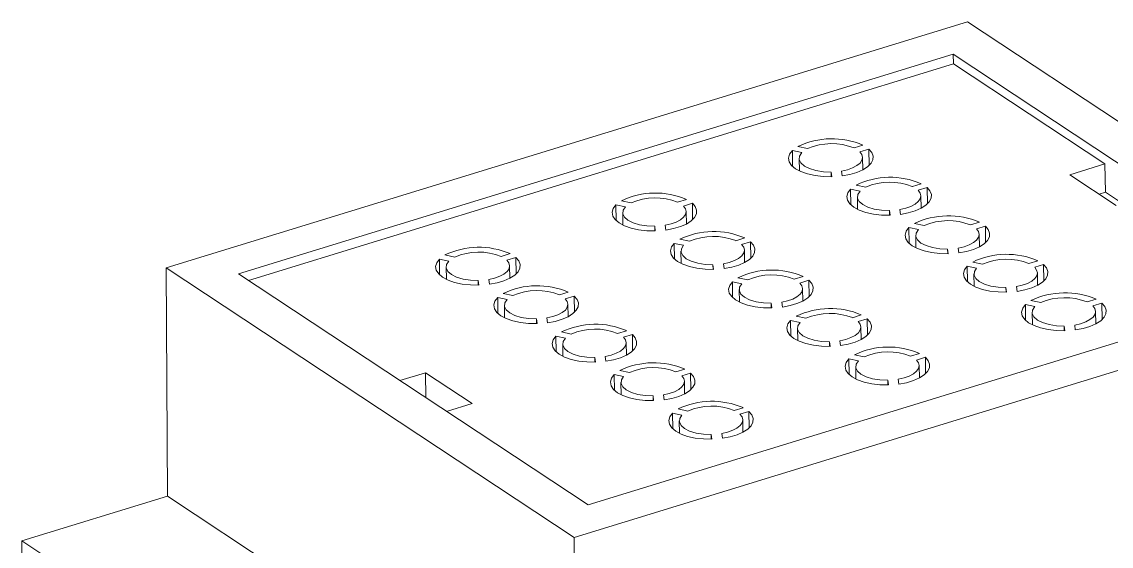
# Model space of a CAD drawing. Header units: inches. Extents: x 2944 to 3646, y 1129 to 1377.
# Drawn here: x 3179.83 to 3205.58, y 1211.45 to 1223.84 of the extents above; entities that cross this region are included whole.
import ezdxf

# ---------------------------------------------------------------- set-up
doc = ezdxf.new("R2010")
doc.units = ezdxf.units.IN
doc.header["$LTSCALE"] = 15

msp = doc.modelspace()

# ---------------------------------------------------------------- linework, layer by layer
at = {"color": 7, "linetype": 'Continuous', "lineweight": 15}
for p, q in [((3183.242, 1218.021), (3202.183, 1223.839)), ((3211.824, 1217.469), (3202.183, 1223.839)), ((3201.849, 1223.07), (3184.953, 1217.88)), ((3201.853, 1222.846), (3185.185, 1217.726)), ((3210.114, 1217.61), (3201.849, 1223.07)), ((3201.853, 1222.846), (3201.849, 1223.07)), ((3205.434, 1220.48), (3201.853, 1222.846)), ((3198.043, 1220.794), (3198.267, 1220.747)), ((3198.049, 1220.421), (3198.043, 1220.794)), ((3198.405, 1220.843), (3198.175, 1220.891)), ((3199.713, 1220.922), (3199.502, 1220.858)), ((3199.64, 1220.767), (3199.851, 1220.831)), ((3199.857, 1220.444), (3199.851, 1220.831)), ((3198.204, 1220.61), (3198.209, 1220.316)), ((3199.709, 1220.341), (3199.704, 1220.635)), ((3198.961, 1220.289), (3198.976, 1220.178)), ((3198.963, 1220.178), (3198.961, 1220.289)), ((3199.224, 1220.198), (3199.208, 1220.312)), ((3205.434, 1220.48), (3204.6, 1220.224)), ((3205.445, 1219.809), (3205.434, 1220.48)), ((3201.09, 1220.012), (3200.88, 1219.948)), ((3204.6, 1220.224), (3205.702, 1219.496)), ((3199.421, 1219.884), (3199.644, 1219.837)), ((3199.427, 1219.511), (3199.421, 1219.884)), ((3199.783, 1219.933), (3199.552, 1219.981)), ((3201.017, 1219.857), (3201.228, 1219.921)), ((3201.235, 1219.534), (3201.228, 1219.921)), ((3205.445, 1219.809), (3205.297, 1219.763)), ((3205.85, 1219.542), (3205.445, 1219.809)), ((3193.871, 1219.512), (3194.095, 1219.466)), ((3193.877, 1219.139), (3193.871, 1219.512)), ((3194.233, 1219.561), (3194.003, 1219.609)), ((3195.541, 1219.641), (3195.33, 1219.576)), ((3195.468, 1219.485), (3195.679, 1219.55)), ((3195.685, 1219.162), (3195.679, 1219.55)), ((3199.582, 1219.7), (3199.586, 1219.406)), ((3201.086, 1219.431), (3201.081, 1219.725)), ((3194.032, 1219.329), (3194.037, 1219.034)), ((3195.537, 1219.059), (3195.532, 1219.354)), ((3200.338, 1219.379), (3200.353, 1219.268)), ((3200.34, 1219.268), (3200.338, 1219.379)), ((3200.601, 1219.288), (3200.586, 1219.402)), ((3194.789, 1219.007), (3194.804, 1218.896)), ((3194.79, 1218.896), (3194.789, 1219.007)), ((3195.052, 1218.916), (3195.036, 1219.03)), ((3200.929, 1219.071), (3201.16, 1219.023)), ((3202.257, 1219.038), (3202.468, 1219.103)), ((3202.606, 1219.012), (3202.395, 1218.947)), ((3202.612, 1218.624), (3202.606, 1219.012)), ((3196.918, 1218.731), (3196.708, 1218.666)), ((3201.022, 1218.927), (3200.798, 1218.974)), ((3200.804, 1218.601), (3200.798, 1218.974)), ((3200.959, 1218.79), (3200.964, 1218.496)), ((3202.464, 1218.521), (3202.459, 1218.815)), ((3195.249, 1218.603), (3195.472, 1218.556)), ((3195.255, 1218.229), (3195.249, 1218.603)), ((3195.611, 1218.651), (3195.38, 1218.699)), ((3196.845, 1218.575), (3197.056, 1218.64)), ((3197.063, 1218.252), (3197.056, 1218.64)), ((3201.73, 1218.358), (3201.715, 1218.469)), ((3201.717, 1218.358), (3201.715, 1218.469)), ((3201.963, 1218.492), (3201.979, 1218.378)), ((3189.699, 1218.231), (3189.923, 1218.184)), ((3189.705, 1217.858), (3189.699, 1218.231)), ((3190.061, 1218.28), (3189.831, 1218.328)), ((3191.369, 1218.359), (3191.158, 1218.295)), ((3191.296, 1218.204), (3191.507, 1218.268)), ((3191.513, 1217.881), (3191.507, 1218.268)), ((3195.41, 1218.419), (3195.414, 1218.124)), ((3196.914, 1218.149), (3196.909, 1218.444)), ((3183.242, 1218.021), (3183.269, 1212.629)), ((3192.883, 1211.651), (3183.242, 1218.021)), ((3189.86, 1218.047), (3189.865, 1217.753)), ((3191.365, 1217.778), (3191.36, 1218.072)), ((3196.166, 1218.097), (3196.181, 1217.987)), ((3196.168, 1217.986), (3196.166, 1218.097)), ((3196.429, 1218.006), (3196.414, 1218.121)), ((3202.399, 1218.017), (3202.175, 1218.064)), ((3202.182, 1217.691), (3202.175, 1218.064)), ((3202.307, 1218.161), (3202.537, 1218.113)), ((3203.634, 1218.128), (3203.845, 1218.193)), ((3203.983, 1218.102), (3203.772, 1218.037)), ((3203.989, 1217.714), (3203.983, 1218.102)), ((3184.953, 1217.88), (3193.217, 1212.42)), ((3190.617, 1217.726), (3190.632, 1217.615)), ((3190.618, 1217.615), (3190.617, 1217.726)), ((3190.88, 1217.635), (3190.864, 1217.749)), ((3196.85, 1217.646), (3196.626, 1217.693)), ((3196.632, 1217.32), (3196.626, 1217.693)), ((3196.757, 1217.789), (3196.988, 1217.741)), ((3198.085, 1217.756), (3198.296, 1217.821)), ((3198.434, 1217.73), (3198.223, 1217.665)), ((3198.44, 1217.342), (3198.434, 1217.73)), ((3202.336, 1217.88), (3202.341, 1217.586)), ((3203.841, 1217.611), (3203.836, 1217.905)), ((3192.746, 1217.449), (3192.536, 1217.385)), ((3211.824, 1217.469), (3192.883, 1211.651)), ((3193.217, 1212.42), (3210.114, 1217.61)), ((3196.787, 1217.509), (3196.792, 1217.214)), ((3198.292, 1217.239), (3198.287, 1217.534)), ((3203.108, 1217.448), (3203.093, 1217.559)), ((3203.095, 1217.448), (3203.093, 1217.559)), ((3203.341, 1217.582), (3203.356, 1217.468)), ((3191.077, 1217.321), (3191.3, 1217.274)), ((3191.083, 1216.948), (3191.077, 1217.321)), ((3191.439, 1217.37), (3191.208, 1217.418)), ((3192.673, 1217.294), (3192.884, 1217.358)), ((3192.891, 1216.971), (3192.884, 1217.358)), ((3197.558, 1217.077), (3197.543, 1217.188)), ((3197.545, 1217.076), (3197.543, 1217.188)), ((3197.791, 1217.211), (3197.807, 1217.096)), ((3203.684, 1217.251), (3203.915, 1217.203)), ((3205.012, 1217.218), (3205.223, 1217.283)), ((3205.36, 1217.192), (3205.149, 1217.127)), ((3205.367, 1216.804), (3205.36, 1217.192)), ((3191.238, 1217.137), (3191.242, 1216.843)), ((3192.742, 1216.868), (3192.737, 1217.162)), ((3203.777, 1217.107), (3203.553, 1217.154)), ((3203.559, 1216.781), (3203.553, 1217.154)), ((3203.714, 1216.97), (3203.719, 1216.676)), ((3205.218, 1216.701), (3205.213, 1216.995)), ((3191.994, 1216.816), (3192.009, 1216.705)), ((3191.996, 1216.705), (3191.994, 1216.816)), ((3192.257, 1216.725), (3192.242, 1216.839)), ((3198.227, 1216.736), (3198.003, 1216.783)), ((3198.01, 1216.41), (3198.003, 1216.783)), ((3198.135, 1216.88), (3198.365, 1216.831)), ((3199.462, 1216.846), (3199.673, 1216.911)), ((3199.811, 1216.82), (3199.6, 1216.755)), ((3199.817, 1216.432), (3199.811, 1216.82)), ((3204.718, 1216.672), (3204.733, 1216.558)), ((3192.678, 1216.364), (3192.454, 1216.411)), ((3192.46, 1216.038), (3192.454, 1216.411)), ((3192.585, 1216.508), (3192.816, 1216.46)), ((3193.913, 1216.475), (3194.124, 1216.539)), ((3194.261, 1216.448), (3194.051, 1216.384)), ((3194.268, 1216.061), (3194.261, 1216.448)), ((3198.164, 1216.599), (3198.169, 1216.304)), ((3199.669, 1216.329), (3199.664, 1216.624)), ((3204.485, 1216.538), (3204.47, 1216.649)), ((3204.472, 1216.538), (3204.47, 1216.649)), ((3192.615, 1216.227), (3192.62, 1215.933)), ((3194.12, 1215.958), (3194.115, 1216.252)), ((3198.936, 1216.167), (3198.921, 1216.278)), ((3198.923, 1216.166), (3198.921, 1216.278)), ((3199.168, 1216.301), (3199.184, 1216.186)), ((3193.386, 1215.795), (3193.371, 1215.906)), ((3193.373, 1215.795), (3193.371, 1215.906)), ((3193.619, 1215.929), (3193.635, 1215.815)), ((3199.512, 1215.97), (3199.743, 1215.921)), ((3200.84, 1215.936), (3201.051, 1216.001)), ((3201.188, 1215.91), (3200.977, 1215.845)), ((3201.195, 1215.522), (3201.188, 1215.91)), ((3195.29, 1215.565), (3195.501, 1215.629)), ((3199.604, 1215.826), (3199.381, 1215.873)), ((3199.387, 1215.5), (3199.381, 1215.873)), ((3199.542, 1215.689), (3199.547, 1215.395)), ((3201.046, 1215.419), (3201.041, 1215.714)), ((3188.766, 1215.36), (3189.372, 1215.546)), ((3189.372, 1215.546), (3190.474, 1214.818)), ((3189.382, 1214.954), (3189.372, 1215.546)), ((3194.055, 1215.454), (3193.831, 1215.501)), ((3193.837, 1215.128), (3193.831, 1215.501)), ((3193.963, 1215.598), (3194.193, 1215.55)), ((3195.639, 1215.538), (3195.428, 1215.474)), ((3195.645, 1215.151), (3195.639, 1215.538)), ((3200.546, 1215.391), (3200.561, 1215.276)), ((3193.992, 1215.317), (3193.997, 1215.023)), ((3195.497, 1215.048), (3195.492, 1215.342)), ((3200.313, 1215.257), (3200.298, 1215.368)), ((3200.3, 1215.256), (3200.298, 1215.368)), ((3194.764, 1214.885), (3194.749, 1214.996)), ((3194.751, 1214.885), (3194.749, 1214.996)), ((3194.996, 1215.019), (3195.012, 1214.905)), ((3190.474, 1214.818), (3189.868, 1214.632)), ((3195.34, 1214.688), (3195.571, 1214.64)), ((3196.668, 1214.655), (3196.878, 1214.719)), ((3197.016, 1214.628), (3196.805, 1214.564)), ((3197.023, 1214.241), (3197.016, 1214.628)), ((3195.432, 1214.544), (3195.209, 1214.591)), ((3195.215, 1214.218), (3195.209, 1214.591)), ((3195.37, 1214.407), (3195.374, 1214.113)), ((3196.874, 1214.138), (3196.869, 1214.432)), ((3196.141, 1213.975), (3196.126, 1214.086)), ((3196.128, 1213.975), (3196.126, 1214.086)), ((3196.374, 1214.109), (3196.389, 1213.995)), ((3183.269, 1212.629), (3179.827, 1211.572)), ((3192.91, 1206.259), (3183.269, 1212.629)), ((3179.827, 1211.572), (3179.851, 1203.794)), ((3180.515, 1211.117), (3179.827, 1211.572)), ((3192.91, 1206.259), (3192.883, 1211.651))]:
    msp.add_line(p, q, dxfattribs=at)
at = {"color": 7, "linetype": 'Continuous', "lineweight": 15, "flags": 128}
for points in [[(3198.976, 1220.178), (3198.775, 1220.182), (3198.581, 1220.205), (3198.403, 1220.244), (3198.247, 1220.299), (3198.12, 1220.366), (3198.026, 1220.444), (3197.97, 1220.53), (3197.954, 1220.619), (3197.979, 1220.708), (3198.043, 1220.794)], [(3199.851, 1220.831), (3199.92, 1220.751), (3199.952, 1220.666), (3199.946, 1220.579), (3199.903, 1220.494), (3199.823, 1220.414), (3199.711, 1220.342), (3199.57, 1220.28), (3199.405, 1220.232), (3199.224, 1220.198)], [(3198.267, 1220.747), (3198.214, 1220.667), (3198.207, 1220.584), (3198.246, 1220.504), (3198.328, 1220.43), (3198.449, 1220.369), (3198.602, 1220.323), (3198.776, 1220.296), (3198.961, 1220.289)], [(3199.208, 1220.312), (3199.347, 1220.344), (3199.469, 1220.387), (3199.569, 1220.44), (3199.644, 1220.501), (3199.689, 1220.566), (3199.704, 1220.635), (3199.687, 1220.702), (3199.64, 1220.767)], [(3200.353, 1219.268), (3200.152, 1219.272), (3199.959, 1219.295), (3199.78, 1219.334), (3199.624, 1219.389), (3199.497, 1219.456), (3199.404, 1219.534), (3199.348, 1219.62), (3199.332, 1219.709), (3199.356, 1219.798), (3199.421, 1219.884)], [(3199.644, 1219.837), (3199.592, 1219.757), (3199.584, 1219.674), (3199.623, 1219.594), (3199.706, 1219.52), (3199.827, 1219.459), (3199.979, 1219.413), (3200.153, 1219.386), (3200.338, 1219.379)], [(3200.586, 1219.402), (3200.724, 1219.434), (3200.846, 1219.477), (3200.946, 1219.53), (3201.021, 1219.591), (3201.067, 1219.656), (3201.081, 1219.725), (3201.065, 1219.792), (3201.017, 1219.857)], [(3201.228, 1219.921), (3201.297, 1219.841), (3201.329, 1219.756), (3201.323, 1219.67), (3201.28, 1219.584), (3201.201, 1219.504), (3201.088, 1219.432), (3200.947, 1219.37), (3200.783, 1219.322), (3200.601, 1219.288)], [(3194.804, 1218.896), (3194.603, 1218.901), (3194.409, 1218.923), (3194.231, 1218.962), (3194.075, 1219.017), (3193.948, 1219.085), (3193.854, 1219.163), (3193.798, 1219.248), (3193.782, 1219.337), (3193.807, 1219.427), (3193.871, 1219.512)], [(3195.679, 1219.55), (3195.748, 1219.47), (3195.78, 1219.385), (3195.774, 1219.298), (3195.731, 1219.213), (3195.651, 1219.133), (3195.539, 1219.06), (3195.398, 1218.999), (3195.233, 1218.95), (3195.052, 1218.916)], [(3194.095, 1219.466), (3194.042, 1219.385), (3194.035, 1219.303), (3194.074, 1219.222), (3194.156, 1219.149), (3194.277, 1219.087), (3194.43, 1219.042), (3194.604, 1219.015), (3194.789, 1219.007)], [(3195.036, 1219.03), (3195.175, 1219.062), (3195.297, 1219.105), (3195.397, 1219.158), (3195.472, 1219.219), (3195.517, 1219.285), (3195.532, 1219.353), (3195.515, 1219.421), (3195.468, 1219.485)], [(3201.979, 1218.378), (3202.16, 1218.412), (3202.325, 1218.46), (3202.466, 1218.522), (3202.578, 1218.594), (3202.657, 1218.674), (3202.701, 1218.76), (3202.706, 1218.846), (3202.674, 1218.931), (3202.606, 1219.012)], [(3200.798, 1218.974), (3200.734, 1218.888), (3200.709, 1218.799), (3200.725, 1218.71), (3200.781, 1218.625), (3200.874, 1218.546), (3201.002, 1218.479), (3201.158, 1218.424), (3201.336, 1218.385), (3201.53, 1218.363), (3201.73, 1218.358)], [(3201.715, 1218.469), (3201.53, 1218.476), (3201.356, 1218.503), (3201.204, 1218.549), (3201.083, 1218.61), (3201.001, 1218.684), (3200.962, 1218.764), (3200.969, 1218.847), (3201.022, 1218.927)], [(3202.395, 1218.947), (3202.442, 1218.882), (3202.459, 1218.815), (3202.444, 1218.746), (3202.398, 1218.681), (3202.324, 1218.62), (3202.223, 1218.567), (3202.102, 1218.524), (3201.963, 1218.492)], [(3196.181, 1217.987), (3195.98, 1217.991), (3195.787, 1218.013), (3195.608, 1218.052), (3195.452, 1218.107), (3195.325, 1218.175), (3195.232, 1218.253), (3195.176, 1218.338), (3195.16, 1218.427), (3195.184, 1218.517), (3195.249, 1218.603)], [(3195.472, 1218.556), (3195.42, 1218.476), (3195.412, 1218.393), (3195.451, 1218.312), (3195.534, 1218.239), (3195.655, 1218.178), (3195.807, 1218.132), (3195.981, 1218.105), (3196.166, 1218.097)], [(3196.414, 1218.121), (3196.552, 1218.152), (3196.674, 1218.195), (3196.774, 1218.248), (3196.849, 1218.309), (3196.895, 1218.375), (3196.909, 1218.443), (3196.893, 1218.511), (3196.845, 1218.575)], [(3197.056, 1218.64), (3197.125, 1218.56), (3197.157, 1218.475), (3197.151, 1218.388), (3197.108, 1218.303), (3197.029, 1218.223), (3196.916, 1218.15), (3196.775, 1218.089), (3196.611, 1218.04), (3196.429, 1218.006)], [(3190.632, 1217.615), (3190.431, 1217.619), (3190.237, 1217.642), (3190.059, 1217.681), (3189.903, 1217.735), (3189.776, 1217.803), (3189.682, 1217.881), (3189.626, 1217.967), (3189.61, 1218.056), (3189.635, 1218.145), (3189.699, 1218.231)], [(3190.864, 1217.749), (3191.003, 1217.78), (3191.125, 1217.824), (3191.225, 1217.877), (3191.299, 1217.937), (3191.345, 1218.003), (3191.36, 1218.071), (3191.343, 1218.139), (3191.296, 1218.204)], [(3191.507, 1218.268), (3191.576, 1218.188), (3191.608, 1218.103), (3191.602, 1218.016), (3191.558, 1217.931), (3191.479, 1217.851), (3191.367, 1217.779), (3191.226, 1217.717), (3191.061, 1217.668), (3190.88, 1217.635)], [(3189.923, 1218.184), (3189.87, 1218.104), (3189.863, 1218.021), (3189.902, 1217.94), (3189.984, 1217.867), (3190.105, 1217.806), (3190.258, 1217.76), (3190.432, 1217.733), (3190.617, 1217.726)], [(3202.175, 1218.064), (3202.111, 1217.978), (3202.087, 1217.889), (3202.102, 1217.8), (3202.158, 1217.715), (3202.252, 1217.636), (3202.379, 1217.569), (3202.535, 1217.514), (3202.714, 1217.475), (3202.907, 1217.453), (3203.108, 1217.448)], [(3203.093, 1217.559), (3202.908, 1217.566), (3202.734, 1217.593), (3202.582, 1217.639), (3202.46, 1217.701), (3202.378, 1217.774), (3202.339, 1217.854), (3202.346, 1217.937), (3202.399, 1218.017)], [(3203.772, 1218.037), (3203.819, 1217.972), (3203.836, 1217.905), (3203.821, 1217.837), (3203.776, 1217.771), (3203.701, 1217.71), (3203.601, 1217.657), (3203.479, 1217.614), (3203.341, 1217.582)], [(3203.356, 1217.468), (3203.538, 1217.502), (3203.702, 1217.55), (3203.843, 1217.612), (3203.955, 1217.684), (3204.035, 1217.765), (3204.078, 1217.85), (3204.084, 1217.936), (3204.052, 1218.021), (3203.983, 1218.102)], [(3196.626, 1217.693), (3196.562, 1217.607), (3196.537, 1217.517), (3196.553, 1217.428), (3196.609, 1217.343), (3196.702, 1217.265), (3196.83, 1217.197), (3196.986, 1217.143), (3197.164, 1217.103), (3197.358, 1217.081), (3197.558, 1217.077)], [(3197.807, 1217.096), (3197.988, 1217.13), (3198.153, 1217.179), (3198.294, 1217.24), (3198.406, 1217.313), (3198.485, 1217.393), (3198.529, 1217.478), (3198.534, 1217.565), (3198.502, 1217.65), (3198.434, 1217.73)], [(3197.543, 1217.188), (3197.358, 1217.195), (3197.184, 1217.222), (3197.032, 1217.268), (3196.911, 1217.329), (3196.828, 1217.402), (3196.79, 1217.483), (3196.797, 1217.566), (3196.85, 1217.646)], [(3198.223, 1217.665), (3198.27, 1217.601), (3198.287, 1217.533), (3198.272, 1217.465), (3198.226, 1217.399), (3198.152, 1217.338), (3198.051, 1217.285), (3197.929, 1217.242), (3197.791, 1217.211)], [(3192.009, 1216.705), (3191.808, 1216.709), (3191.615, 1216.732), (3191.436, 1216.771), (3191.28, 1216.825), (3191.153, 1216.893), (3191.06, 1216.971), (3191.004, 1217.057), (3190.988, 1217.146), (3191.012, 1217.235), (3191.077, 1217.321)], [(3191.3, 1217.274), (3191.247, 1217.194), (3191.24, 1217.111), (3191.279, 1217.031), (3191.362, 1216.957), (3191.483, 1216.896), (3191.635, 1216.85), (3191.809, 1216.823), (3191.994, 1216.816)], [(3192.242, 1216.839), (3192.38, 1216.87), (3192.502, 1216.914), (3192.602, 1216.967), (3192.677, 1217.027), (3192.722, 1217.093), (3192.737, 1217.162), (3192.721, 1217.229), (3192.673, 1217.294)], [(3192.884, 1217.358), (3192.953, 1217.278), (3192.985, 1217.193), (3192.979, 1217.106), (3192.936, 1217.021), (3192.856, 1216.941), (3192.744, 1216.869), (3192.603, 1216.807), (3192.439, 1216.758), (3192.257, 1216.725)], [(3204.733, 1216.558), (3204.915, 1216.592), (3205.079, 1216.64), (3205.22, 1216.702), (3205.333, 1216.774), (3205.412, 1216.855), (3205.455, 1216.94), (3205.461, 1217.026), (3205.429, 1217.111), (3205.36, 1217.192)], [(3203.553, 1217.154), (3203.489, 1217.068), (3203.464, 1216.979), (3203.48, 1216.89), (3203.536, 1216.805), (3203.629, 1216.726), (3203.757, 1216.659), (3203.913, 1216.604), (3204.091, 1216.565), (3204.284, 1216.543), (3204.485, 1216.538)], [(3204.47, 1216.649), (3204.285, 1216.656), (3204.111, 1216.684), (3203.959, 1216.729), (3203.838, 1216.791), (3203.755, 1216.864), (3203.716, 1216.944), (3203.724, 1217.027), (3203.777, 1217.107)], [(3205.149, 1217.127), (3205.197, 1217.062), (3205.213, 1216.995), (3205.199, 1216.927), (3205.153, 1216.861), (3205.078, 1216.8), (3204.978, 1216.747), (3204.856, 1216.704), (3204.718, 1216.672)], [(3198.003, 1216.783), (3197.939, 1216.697), (3197.915, 1216.608), (3197.93, 1216.518), (3197.986, 1216.433), (3198.08, 1216.355), (3198.207, 1216.287), (3198.363, 1216.233), (3198.541, 1216.193), (3198.735, 1216.171), (3198.936, 1216.167)], [(3198.921, 1216.278), (3198.736, 1216.285), (3198.562, 1216.312), (3198.409, 1216.358), (3198.288, 1216.419), (3198.206, 1216.492), (3198.167, 1216.573), (3198.174, 1216.656), (3198.227, 1216.736)], [(3199.6, 1216.755), (3199.647, 1216.691), (3199.664, 1216.623), (3199.649, 1216.555), (3199.604, 1216.489), (3199.529, 1216.428), (3199.429, 1216.375), (3199.307, 1216.332), (3199.168, 1216.301)], [(3199.184, 1216.186), (3199.365, 1216.22), (3199.53, 1216.269), (3199.671, 1216.33), (3199.783, 1216.403), (3199.863, 1216.483), (3199.906, 1216.568), (3199.912, 1216.655), (3199.88, 1216.74), (3199.811, 1216.82)], [(3192.454, 1216.411), (3192.39, 1216.325), (3192.365, 1216.236), (3192.381, 1216.147), (3192.437, 1216.061), (3192.53, 1215.983), (3192.658, 1215.916), (3192.814, 1215.861), (3192.992, 1215.822), (3193.186, 1215.799), (3193.386, 1215.795)], [(3193.635, 1215.815), (3193.816, 1215.849), (3193.98, 1215.897), (3194.122, 1215.959), (3194.234, 1216.031), (3194.313, 1216.111), (3194.357, 1216.196), (3194.362, 1216.283), (3194.33, 1216.368), (3194.261, 1216.448)], [(3193.371, 1215.906), (3193.186, 1215.913), (3193.012, 1215.94), (3192.86, 1215.986), (3192.739, 1216.047), (3192.656, 1216.121), (3192.618, 1216.201), (3192.625, 1216.284), (3192.678, 1216.364)], [(3194.051, 1216.384), (3194.098, 1216.319), (3194.115, 1216.252), (3194.1, 1216.183), (3194.054, 1216.117), (3193.98, 1216.057), (3193.879, 1216.004), (3193.757, 1215.961), (3193.619, 1215.929)], [(3200.561, 1215.276), (3200.743, 1215.31), (3200.907, 1215.359), (3201.048, 1215.421), (3201.161, 1215.493), (3201.24, 1215.573), (3201.283, 1215.658), (3201.289, 1215.745), (3201.257, 1215.83), (3201.188, 1215.91)], [(3199.381, 1215.873), (3199.317, 1215.787), (3199.292, 1215.698), (3199.308, 1215.608), (3199.364, 1215.523), (3199.457, 1215.445), (3199.584, 1215.377), (3199.74, 1215.323), (3199.919, 1215.283), (3200.112, 1215.261), (3200.313, 1215.257)], [(3200.298, 1215.368), (3200.113, 1215.375), (3199.939, 1215.402), (3199.787, 1215.448), (3199.666, 1215.509), (3199.583, 1215.582), (3199.544, 1215.663), (3199.552, 1215.746), (3199.604, 1215.826)], [(3200.977, 1215.845), (3201.025, 1215.781), (3201.041, 1215.713), (3201.027, 1215.645), (3200.981, 1215.579), (3200.906, 1215.518), (3200.806, 1215.465), (3200.684, 1215.422), (3200.546, 1215.391)], [(3193.831, 1215.501), (3193.767, 1215.415), (3193.742, 1215.326), (3193.758, 1215.237), (3193.814, 1215.151), (3193.908, 1215.073), (3194.035, 1215.006), (3194.191, 1214.951), (3194.369, 1214.912), (3194.563, 1214.889), (3194.764, 1214.885)], [(3194.749, 1214.996), (3194.564, 1215.003), (3194.39, 1215.03), (3194.237, 1215.076), (3194.116, 1215.137), (3194.034, 1215.211), (3193.995, 1215.291), (3194.002, 1215.374), (3194.055, 1215.454)], [(3195.428, 1215.474), (3195.475, 1215.409), (3195.492, 1215.342), (3195.477, 1215.273), (3195.432, 1215.208), (3195.357, 1215.147), (3195.257, 1215.094), (3195.135, 1215.051), (3194.996, 1215.019)], [(3195.012, 1214.905), (3195.193, 1214.939), (3195.358, 1214.987), (3195.499, 1215.049), (3195.611, 1215.121), (3195.691, 1215.201), (3195.734, 1215.286), (3195.74, 1215.373), (3195.708, 1215.458), (3195.639, 1215.538)], [(3196.389, 1213.995), (3196.571, 1214.029), (3196.735, 1214.077), (3196.876, 1214.139), (3196.989, 1214.211), (3197.068, 1214.291), (3197.111, 1214.377), (3197.117, 1214.463), (3197.085, 1214.548), (3197.016, 1214.628)], [(3195.209, 1214.591), (3195.144, 1214.505), (3195.12, 1214.416), (3195.136, 1214.327), (3195.192, 1214.242), (3195.285, 1214.163), (3195.412, 1214.096), (3195.568, 1214.041), (3195.747, 1214.002), (3195.94, 1213.98), (3196.141, 1213.975)], [(3196.126, 1214.086), (3195.941, 1214.093), (3195.767, 1214.12), (3195.615, 1214.166), (3195.494, 1214.227), (3195.411, 1214.301), (3195.372, 1214.381), (3195.38, 1214.464), (3195.432, 1214.544)], [(3196.805, 1214.564), (3196.853, 1214.499), (3196.869, 1214.432), (3196.855, 1214.363), (3196.809, 1214.298), (3196.734, 1214.237), (3196.634, 1214.184), (3196.512, 1214.141), (3196.374, 1214.109)]]:
    msp.add_lwpolyline(points, dxfattribs=at)
at = {"color": 7, "linetype": 'Continuous', "lineweight": 15}
for centre, radius, start, end in [((3198.978, 1219.217), 1.857, 66.696, 115.6496), ((3198.972, 1219.523), 1.436, 68.3216, 113.2418), ((3200.356, 1218.307), 1.857, 66.696, 115.6496), ((3200.349, 1218.613), 1.436, 68.3216, 113.2418), ((3194.806, 1217.935), 1.857, 66.696, 115.6496), ((3194.8, 1218.242), 1.436, 68.3216, 113.2418), ((3201.733, 1217.398), 1.856, 66.6831, 115.6626), ((3201.727, 1217.703), 1.436, 68.3216, 113.2418), ((3196.184, 1217.025), 1.857, 66.696, 115.6496), ((3196.177, 1217.332), 1.436, 68.3216, 113.2418), ((3190.634, 1216.654), 1.857, 66.696, 115.6496), ((3190.628, 1216.96), 1.436, 68.3216, 113.2418), ((3203.111, 1216.488), 1.856, 66.6831, 115.6626), ((3203.104, 1216.793), 1.436, 68.3216, 113.2418), ((3197.561, 1216.116), 1.856, 66.6831, 115.6626), ((3197.555, 1216.422), 1.436, 68.3216, 113.2418), ((3192.012, 1215.744), 1.857, 66.696, 115.6496), ((3192.005, 1216.05), 1.436, 68.3216, 113.2418), ((3204.488, 1215.578), 1.856, 66.6831, 115.6626), ((3204.481, 1215.883), 1.436, 68.3216, 113.2418), ((3198.939, 1215.207), 1.856, 66.6831, 115.6626), ((3198.932, 1215.512), 1.436, 68.3216, 113.2418), ((3193.389, 1214.835), 1.856, 66.6831, 115.6626), ((3193.383, 1215.14), 1.436, 68.3216, 113.2418), ((3200.316, 1214.297), 1.856, 66.6831, 115.6626), ((3200.309, 1214.602), 1.436, 68.3216, 113.2418), ((3194.766, 1213.925), 1.856, 66.6831, 115.6626), ((3194.76, 1214.23), 1.436, 68.3216, 113.2418), ((3196.144, 1213.015), 1.856, 66.6831, 115.6626), ((3196.137, 1213.32), 1.436, 68.3216, 113.2418)]:
    msp.add_arc(centre, radius, start, end, dxfattribs=at)

doc.saveas('drawing.dxf')
